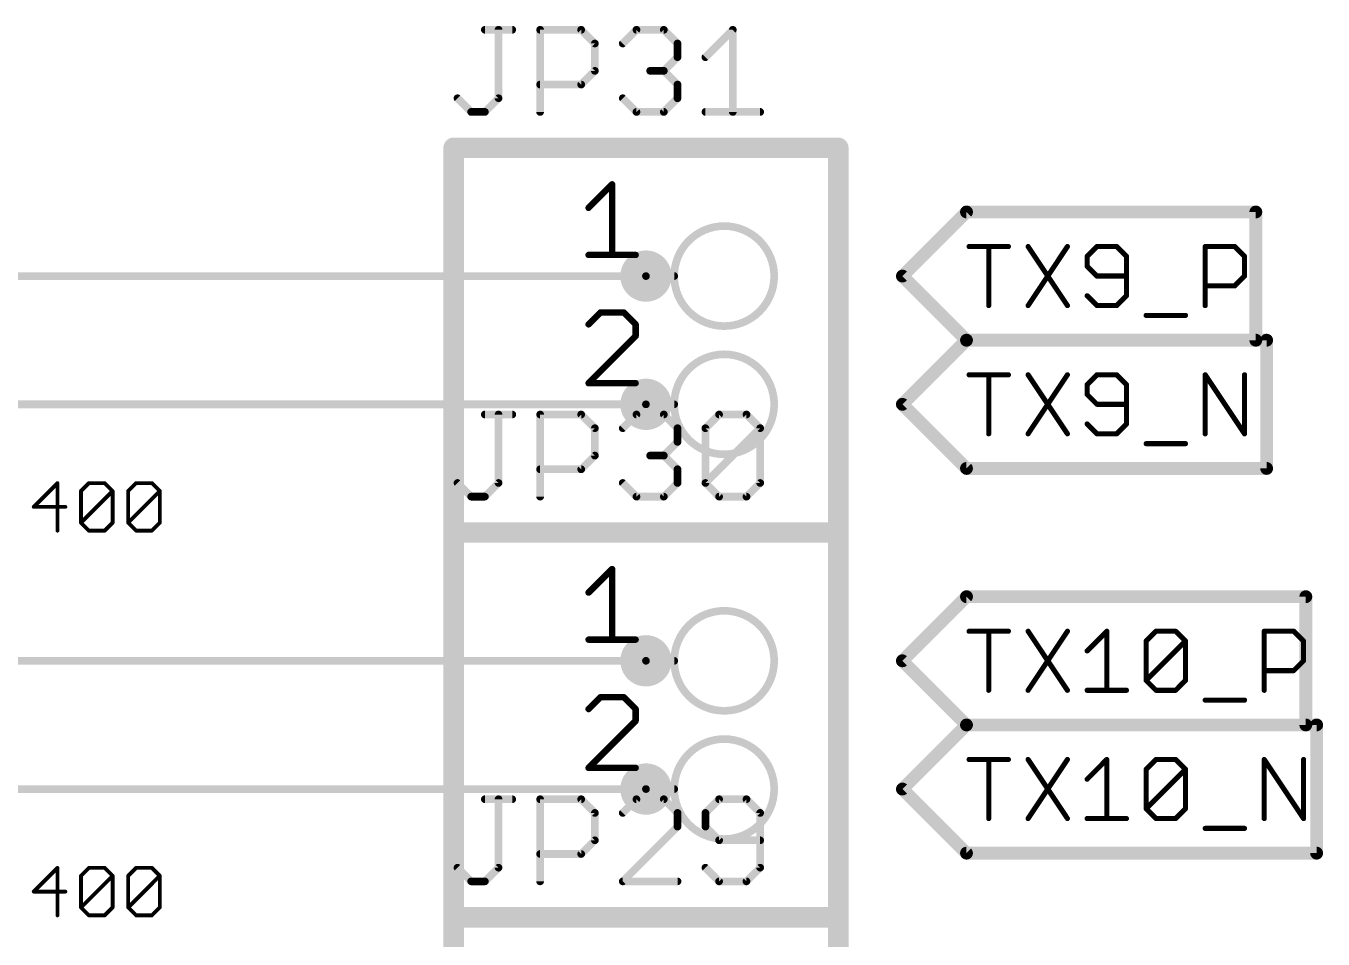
# Model space of a CAD drawing. Extents: x -72 to 265, y -97 to 216.
# Drawn here: x 23.28 to 48.97, y -15.67 to 2.41 of the extents above; entities that cross this region are included whole.
import ezdxf

# ---------------------------------------------------------------- set-up
doc = ezdxf.new("R2010")
doc.units = 0
for name, color, linetype in [('91', 94, 'CONTINUOUS'), ('94', 14, 'CONTINUOUS'), ('95', 251, 'CONTINUOUS'), ('96', 251, 'CONTINUOUS')]:
    doc.layers.add(name, color=color, linetype=linetype)

msp = doc.modelspace()

# ---------------------------------------------------------------- linework, layer by layer
at = {"layer": '91'}
for points, const_width in [([(35.56, -2.794, 1), (35.56, -2.286, 1), (35.56, -2.794)], 0.508), ([(35.56, -2.5781, 1), (35.56, -2.5019)], 0.0762), ([(35.56, -5.334, 1), (35.56, -4.826, 1), (35.56, -5.334)], 0.508), ([(35.56, -5.1181, 1), (35.56, -5.0419)], 0.0762), ([(35.56, -10.414, 1), (35.56, -9.906, 1), (35.56, -10.414)], 0.508), ([(35.56, -10.1981, 1), (35.56, -10.1219)], 0.0762), ([(35.56, -12.954, 1), (35.56, -12.446, 1), (35.56, -12.954)], 0.508), ([(35.56, -12.7381, 1), (35.56, -12.6619)], 0.0762)]:
    msp.add_lwpolyline(points, format="xyb", dxfattribs=dict(at, const_width=const_width))
at = {"layer": '91', "const_width": 0.1524}
for points in [[(35.56, -2.54), (22.86, -2.54)], [(35.56, -5.08), (22.86, -5.08)], [(35.56, -10.16), (22.86, -10.16)], [(35.56, -12.7), (22.86, -12.7)]]:
    msp.add_lwpolyline(points, dxfattribs=at)
at = {"layer": '94'}
for points, const_width in [([(39.37, 0), (31.75, 0)], 0.4064), ([(31.75, 0), (31.75, -7.62)], 0.4064), ([(39.37, -7.62), (39.37, 0)], 0.4064), ([(35.56, -2.54), (36.1188, -2.54)], 0.1524), ([(35.56, -5.08), (36.1188, -5.08)], 0.1524), ([(39.37, -7.62), (31.75, -7.62)], 0.4064), ([(31.75, -7.62), (31.75, -15.24)], 0.4064), ([(31.75, -7.62), (39.37, -7.62)], 0.4064), ([(39.37, -15.24), (39.37, -7.62)], 0.4064), ([(35.56, -10.16), (36.1188, -10.16)], 0.1524), ([(35.56, -12.7), (36.1188, -12.7)], 0.1524), ([(39.37, -15.24), (31.75, -15.24)], 0.4064), ([(31.75, -15.24), (31.75, -22.86)], 0.4064), ([(31.75, -15.24), (39.37, -15.24)], 0.4064), ([(39.37, -22.86), (39.37, -15.24)], 0.4064)]:
    msp.add_lwpolyline(points, dxfattribs=dict(at, const_width=const_width))
for points, const_width in [([(31.75, 0.1016, 1), (31.75, -0.1016)], 0.2032), ([(31.8516, 0, 1), (31.6484, 0)], 0.2032), ([(39.4716, 0, 1), (39.2684, 0)], 0.2032), ([(39.37, -0.1016, 1), (39.37, 0.1016)], 0.2032), ([(37.1094, -3.5306, 1), (37.1094, -1.5494, 1), (37.1094, -3.5306)], 0.1524), ([(35.56, -2.5019, 1), (35.56, -2.5781)], 0.0762), ([(36.1188, -2.5781, 1), (36.1188, -2.5019)], 0.0762), ([(37.1094, -6.0706, 1), (37.1094, -4.0894, 1), (37.1094, -6.0706)], 0.1524), ([(35.56, -5.0419, 1), (35.56, -5.1181)], 0.0762), ([(36.1188, -5.1181, 1), (36.1188, -5.0419)], 0.0762), ([(31.75, -7.5184, 1), (31.75, -7.7216)], 0.2032), ([(31.8516, -7.62, 1), (31.6484, -7.62)], 0.2032), ([(31.75, -7.5184, 1), (31.75, -7.7216)], 0.2032), ([(39.4716, -7.62, 1), (39.2684, -7.62)], 0.2032), ([(39.37, -7.7216, 1), (39.37, -7.5184)], 0.2032), ([(39.37, -7.7216, 1), (39.37, -7.5184)], 0.2032), ([(31.6484, -7.62, 1), (31.8516, -7.62)], 0.2032), ([(39.2684, -7.62, 1), (39.4716, -7.62)], 0.2032), ([(37.1094, -11.1506, 1), (37.1094, -9.1694, 1), (37.1094, -11.1506)], 0.1524), ([(35.56, -10.1219, 1), (35.56, -10.1981)], 0.0762), ([(36.1188, -10.1981, 1), (36.1188, -10.1219)], 0.0762), ([(37.1094, -13.6906, 1), (37.1094, -11.7094, 1), (37.1094, -13.6906)], 0.1524), ([(35.56, -12.6619, 1), (35.56, -12.7381)], 0.0762), ([(36.1188, -12.7381, 1), (36.1188, -12.6619)], 0.0762), ([(31.75, -15.1384, 1), (31.75, -15.3416)], 0.2032), ([(31.8516, -15.24, 1), (31.6484, -15.24)], 0.2032), ([(31.75, -15.1384, 1), (31.75, -15.3416)], 0.2032), ([(31.6484, -15.24, 1), (31.8516, -15.24)], 0.2032), ([(39.4716, -15.24, 1), (39.2684, -15.24)], 0.2032), ([(39.2684, -15.24, 1), (39.4716, -15.24)], 0.2032), ([(39.37, -15.3416, 1), (39.37, -15.1384)], 0.2032), ([(39.37, -15.3416, 1), (39.37, -15.1384)], 0.2032)]:
    msp.add_lwpolyline(points, format="xyb", dxfattribs=dict(at, const_width=const_width))
at = {"layer": '95'}
for points, const_width in [([(32.3685, 2.3382), (32.9109, 2.3382)], 0.1524), ([(32.6397, 0.9824), (32.6397, 2.3382)], 0.1524), ([(33.4634, 0.7112), (33.4634, 2.3382)], 0.1524), ([(33.4634, 2.3382), (34.2769, 2.3382)], 0.1524), ([(34.2769, 2.3382), (34.548, 2.067)], 0.1524), ([(35.1005, 2.067), (35.3717, 2.3382)], 0.1524), ([(35.3717, 2.3382), (35.914, 2.3382)], 0.1524), ([(35.914, 2.3382), (36.1852, 2.067)], 0.1524), ([(36.7377, 1.7959), (37.28, 2.3382)], 0.1524), ([(37.28, 2.3382), (37.28, 0.7112)], 0.1524), ([(34.548, 2.067), (34.548, 1.5247)], 0.1524), ([(36.1852, 2.067), (36.1852, 1.7959)], 0.1524), ([(36.1852, 1.7959), (35.914, 1.5247)], 0.1524), ([(34.548, 1.5247), (34.2769, 1.2535)], 0.1524), ([(35.914, 1.5247), (35.6428, 1.5247)], 0.1524), ([(35.914, 1.5247), (36.1852, 1.2535)], 0.1524), ([(34.2769, 1.2535), (33.4634, 1.2535)], 0.1524), ([(36.1852, 1.2535), (36.1852, 0.9824)], 0.1524), ([(31.8262, 0.9824), (32.0974, 0.7112)], 0.1524), ([(32.3685, 0.7112), (32.6397, 0.9824)], 0.1524), ([(35.3717, 0.7112), (35.1005, 0.9824)], 0.1524), ([(36.1852, 0.9824), (35.914, 0.7112)], 0.1524), ([(32.0974, 0.7112), (32.3685, 0.7112)], 0.1524), ([(35.914, 0.7112), (35.3717, 0.7112)], 0.1524), ([(36.7377, 0.7112), (37.8223, 0.7112)], 0.1524), ([(34.4234, -1.1888), (34.8895, -0.7227)], 0.127), ([(34.8895, -0.7227), (34.8895, -2.1209)], 0.127), ([(40.64, -2.54), (41.91, -1.27)], 0.254), ([(41.91, -1.27), (47.6417, -1.27)], 0.254), ([(47.6417, -1.27), (47.6417, -3.81)], 0.254), ([(41.9608, -1.9548), (42.7404, -1.9548)], 0.1016), ([(42.3506, -3.1242), (42.3506, -1.9548)], 0.1016), ([(43.1302, -1.9548), (43.9098, -3.1242)], 0.1016), ([(43.9098, -1.9548), (43.1302, -3.1242)], 0.1016), ([(44.4945, -1.9548), (44.2996, -2.1497)], 0.1016), ([(44.8843, -1.9548), (44.4945, -1.9548)], 0.1016), ([(45.0792, -2.1497), (44.8843, -1.9548)], 0.1016), ([(46.6384, -3.1242), (46.6384, -1.9548)], 0.1016), ([(46.6384, -1.9548), (47.2231, -1.9548)], 0.1016), ([(47.2231, -1.9548), (47.418, -2.1497)], 0.1016), ([(34.4234, -2.1209), (35.3556, -2.1209)], 0.127), ([(44.2996, -2.1497), (44.2996, -2.3446)], 0.1016), ([(44.2996, -2.3446), (44.4945, -2.5395)], 0.1016), ([(45.0792, -2.9293), (45.0792, -2.1497)], 0.1016), ([(47.418, -2.1497), (47.418, -2.5395)], 0.1016), ([(40.64, -2.54), (41.91, -3.81)], 0.254), ([(44.4945, -2.5395), (45.0792, -2.5395)], 0.1016), ([(47.418, -2.5395), (47.2231, -2.7344)], 0.1016), ([(47.2231, -2.7344), (46.6384, -2.7344)], 0.1016), ([(44.2996, -2.9293), (44.4945, -3.1242)], 0.1016), ([(44.4945, -3.1242), (44.8843, -3.1242)], 0.1016), ([(44.8843, -3.1242), (45.0792, -2.9293)], 0.1016), ([(34.6565, -3.2627), (34.4234, -3.4957)], 0.127), ([(35.1225, -3.2627), (34.6565, -3.2627)], 0.127), ([(35.3556, -3.4957), (35.1225, -3.2627)], 0.127), ([(45.469, -3.3191), (46.2486, -3.3191)], 0.1016), ([(35.3556, -3.7288), (35.3556, -3.4957)], 0.127), ([(34.4234, -4.6609), (35.3556, -3.7288)], 0.127), ([(40.64, -5.08), (41.91, -3.81)], 0.254), ([(41.91, -3.81), (47.8559, -3.81)], 0.254), ([(41.91, -3.81), (47.6417, -3.81)], 0.254), ([(47.8559, -3.81), (47.8559, -6.35)], 0.254), ([(35.3556, -4.6609), (34.4234, -4.6609)], 0.127), ([(41.9608, -4.4948), (42.7404, -4.4948)], 0.1016), ([(42.3506, -5.6642), (42.3506, -4.4948)], 0.1016), ([(43.1302, -4.4948), (43.9098, -5.6642)], 0.1016), ([(43.9098, -4.4948), (43.1302, -5.6642)], 0.1016), ([(44.4945, -4.4948), (44.2996, -4.6897)], 0.1016), ([(44.8843, -4.4948), (44.4945, -4.4948)], 0.1016), ([(45.0792, -4.6897), (44.8843, -4.4948)], 0.1016), ([(46.6384, -5.6642), (46.6384, -4.4948)], 0.1016), ([(46.6384, -4.4948), (47.418, -5.6642)], 0.1016), ([(47.418, -5.6642), (47.418, -4.4948)], 0.1016), ([(44.2996, -4.6897), (44.2996, -4.8846)], 0.1016), ([(44.2996, -4.8846), (44.4945, -5.0795)], 0.1016), ([(45.0792, -5.4693), (45.0792, -4.6897)], 0.1016), ([(40.64, -5.08), (41.91, -6.35)], 0.254), ([(44.4945, -5.0795), (45.0792, -5.0795)], 0.1016), ([(32.3685, -5.2818), (32.9109, -5.2818)], 0.1524), ([(32.6397, -6.6376), (32.6397, -5.2818)], 0.1524), ([(33.4634, -6.9088), (33.4634, -5.2818)], 0.1524), ([(33.4634, -5.2818), (34.2769, -5.2818)], 0.1524), ([(34.2769, -5.2818), (34.548, -5.553)], 0.1524), ([(35.1005, -5.553), (35.3717, -5.2818)], 0.1524), ([(35.3717, -5.2818), (35.914, -5.2818)], 0.1524), ([(35.914, -5.2818), (36.1852, -5.553)], 0.1524), ([(36.7377, -5.553), (37.0088, -5.2818)], 0.1524), ([(37.0088, -5.2818), (37.5512, -5.2818)], 0.1524), ([(37.5512, -5.2818), (37.8223, -5.553)], 0.1524), ([(34.548, -5.553), (34.548, -6.0953)], 0.1524), ([(36.1852, -5.553), (36.1852, -5.8241)], 0.1524), ([(36.7377, -6.6376), (36.7377, -5.553)], 0.1524), ([(36.7377, -6.6376), (37.8223, -5.553)], 0.1524), ([(37.8223, -5.553), (37.8223, -6.6376)], 0.1524), ([(44.2996, -5.4693), (44.4945, -5.6642)], 0.1016), ([(44.4945, -5.6642), (44.8843, -5.6642)], 0.1016), ([(44.8843, -5.6642), (45.0792, -5.4693)], 0.1016), ([(36.1852, -5.8241), (35.914, -6.0953)], 0.1524), ([(45.469, -5.8591), (46.2486, -5.8591)], 0.1016), ([(34.548, -6.0953), (34.2769, -6.3665)], 0.1524), ([(35.914, -6.0953), (35.6428, -6.0953)], 0.1524), ([(35.914, -6.0953), (36.1852, -6.3665)], 0.1524), ([(34.2769, -6.3665), (33.4634, -6.3665)], 0.1524), ([(36.1852, -6.3665), (36.1852, -6.6376)], 0.1524), ([(41.91, -6.35), (47.8559, -6.35)], 0.254), ([(31.8262, -6.6376), (32.0974, -6.9088)], 0.1524), ([(32.3685, -6.9088), (32.6397, -6.6376)], 0.1524), ([(35.3717, -6.9088), (35.1005, -6.6376)], 0.1524), ([(36.1852, -6.6376), (35.914, -6.9088)], 0.1524), ([(37.0088, -6.9088), (36.7377, -6.6376)], 0.1524), ([(37.8223, -6.6376), (37.5512, -6.9088)], 0.1524), ([(32.0974, -6.9088), (32.3685, -6.9088)], 0.1524), ([(35.914, -6.9088), (35.3717, -6.9088)], 0.1524), ([(37.5512, -6.9088), (37.0088, -6.9088)], 0.1524), ([(34.4234, -8.8088), (34.8895, -8.3427)], 0.127), ([(34.8895, -8.3427), (34.8895, -9.7409)], 0.127), ([(40.64, -10.16), (41.91, -8.89)], 0.254), ([(41.91, -8.89), (48.6324, -8.89)], 0.254), ([(48.6324, -8.89), (48.6324, -11.43)], 0.254), ([(34.4234, -9.7409), (35.3556, -9.7409)], 0.127), ([(41.9608, -9.5748), (42.7404, -9.5748)], 0.1016), ([(42.3506, -10.7442), (42.3506, -9.5748)], 0.1016), ([(43.1302, -9.5748), (43.9098, -10.7442)], 0.1016), ([(43.9098, -9.5748), (43.1302, -10.7442)], 0.1016), ([(44.2996, -9.9646), (44.6894, -9.5748)], 0.1016), ([(44.6894, -9.5748), (44.6894, -10.7442)], 0.1016), ([(45.469, -9.7697), (45.6639, -9.5748)], 0.1016), ([(45.469, -10.5493), (45.469, -9.7697)], 0.1016), ([(45.469, -10.5493), (46.2486, -9.7697)], 0.1016), ([(45.6639, -9.5748), (46.0537, -9.5748)], 0.1016), ([(46.0537, -9.5748), (46.2486, -9.7697)], 0.1016), ([(46.2486, -9.7697), (46.2486, -10.5493)], 0.1016), ([(47.8078, -10.7442), (47.8078, -9.5748)], 0.1016), ([(47.8078, -9.5748), (48.3925, -9.5748)], 0.1016), ([(48.3925, -9.5748), (48.5874, -9.7697)], 0.1016), ([(48.5874, -9.7697), (48.5874, -10.1595)], 0.1016), ([(40.64, -10.16), (41.91, -11.43)], 0.254), ([(48.5874, -10.1595), (48.3925, -10.3544)], 0.1016), ([(45.6639, -10.7442), (45.469, -10.5493)], 0.1016), ([(46.2486, -10.5493), (46.0537, -10.7442)], 0.1016), ([(48.3925, -10.3544), (47.8078, -10.3544)], 0.1016), ([(44.2996, -10.7442), (45.0792, -10.7442)], 0.1016), ([(46.0537, -10.7442), (45.6639, -10.7442)], 0.1016), ([(34.6565, -10.8827), (34.4234, -11.1157)], 0.127), ([(35.1225, -10.8827), (34.6565, -10.8827)], 0.127), ([(35.3556, -11.1157), (35.1225, -10.8827)], 0.127), ([(46.6384, -10.9391), (47.418, -10.9391)], 0.1016), ([(34.4234, -12.2809), (35.3556, -11.3488)], 0.127), ([(35.3556, -11.3488), (35.3556, -11.1157)], 0.127), ([(40.64, -12.7), (41.91, -11.43)], 0.254), ([(41.91, -11.43), (48.8467, -11.43)], 0.254), ([(41.91, -11.43), (48.6324, -11.43)], 0.254), ([(48.8467, -11.43), (48.8467, -13.97)], 0.254), ([(41.9608, -12.1148), (42.7404, -12.1148)], 0.1016), ([(42.3506, -13.2842), (42.3506, -12.1148)], 0.1016), ([(43.1302, -12.1148), (43.9098, -13.2842)], 0.1016), ([(43.9098, -12.1148), (43.1302, -13.2842)], 0.1016), ([(44.2996, -12.5046), (44.6894, -12.1148)], 0.1016), ([(44.6894, -12.1148), (44.6894, -13.2842)], 0.1016), ([(45.469, -12.3097), (45.6639, -12.1148)], 0.1016), ([(45.6639, -12.1148), (46.0537, -12.1148)], 0.1016), ([(46.0537, -12.1148), (46.2486, -12.3097)], 0.1016), ([(47.8078, -13.2842), (47.8078, -12.1148)], 0.1016), ([(47.8078, -12.1148), (48.5874, -13.2842)], 0.1016), ([(48.5874, -13.2842), (48.5874, -12.1148)], 0.1016), ([(35.3556, -12.2809), (34.4234, -12.2809)], 0.127), ([(45.469, -13.0893), (45.469, -12.3097)], 0.1016), ([(45.469, -13.0893), (46.2486, -12.3097)], 0.1016), ([(46.2486, -12.3097), (46.2486, -13.0893)], 0.1016), ([(40.64, -12.7), (41.91, -13.97)], 0.254), ([(32.3685, -12.9018), (32.9109, -12.9018)], 0.1524), ([(32.6397, -14.2576), (32.6397, -12.9018)], 0.1524), ([(33.4634, -14.5288), (33.4634, -12.9018)], 0.1524), ([(33.4634, -12.9018), (34.2769, -12.9018)], 0.1524), ([(34.2769, -12.9018), (34.548, -13.173)], 0.1524), ([(35.3717, -12.9018), (35.1005, -13.173)], 0.1524), ([(35.914, -12.9018), (35.3717, -12.9018)], 0.1524), ([(36.1852, -13.173), (35.914, -12.9018)], 0.1524), ([(37.0088, -12.9018), (36.7377, -13.173)], 0.1524), ([(37.5512, -12.9018), (37.0088, -12.9018)], 0.1524), ([(37.8223, -13.173), (37.5512, -12.9018)], 0.1524), ([(34.548, -13.173), (34.548, -13.7153)], 0.1524), ([(36.1852, -13.4441), (36.1852, -13.173)], 0.1524), ([(36.7377, -13.173), (36.7377, -13.4441)], 0.1524), ([(37.8223, -14.2576), (37.8223, -13.173)], 0.1524), ([(45.6639, -13.2842), (45.469, -13.0893)], 0.1016), ([(46.2486, -13.0893), (46.0537, -13.2842)], 0.1016), ([(44.2996, -13.2842), (45.0792, -13.2842)], 0.1016), ([(46.0537, -13.2842), (45.6639, -13.2842)], 0.1016), ([(35.1005, -14.5288), (36.1852, -13.4441)], 0.1524), ([(36.7377, -13.4441), (37.0088, -13.7153)], 0.1524), ([(46.6384, -13.4791), (47.418, -13.4791)], 0.1016), ([(34.548, -13.7153), (34.2769, -13.9865)], 0.1524), ([(37.0088, -13.7153), (37.8223, -13.7153)], 0.1524), ([(41.91, -13.97), (48.8467, -13.97)], 0.254), ([(34.2769, -13.9865), (33.4634, -13.9865)], 0.1524), ([(31.8262, -14.2576), (32.0974, -14.5288)], 0.1524), ([(32.3685, -14.5288), (32.6397, -14.2576)], 0.1524), ([(36.7377, -14.2576), (37.0088, -14.5288)], 0.1524), ([(37.5512, -14.5288), (37.8223, -14.2576)], 0.1524), ([(32.0974, -14.5288), (32.3685, -14.5288)], 0.1524), ([(36.1852, -14.5288), (35.1005, -14.5288)], 0.1524), ([(37.0088, -14.5288), (37.5512, -14.5288)], 0.1524)]:
    msp.add_lwpolyline(points, dxfattribs=dict(at, const_width=const_width))
for points, const_width in [([(32.3685, 2.3763, 1), (32.3685, 2.3001)], 0.0762), ([(32.6778, 2.3382, 1), (32.6016, 2.3382)], 0.0762), ([(32.9109, 2.3001, 1), (32.9109, 2.3763)], 0.0762), ([(33.5015, 2.3382, 1), (33.4253, 2.3382)], 0.0762), ([(33.4634, 2.3763, 1), (33.4634, 2.3001)], 0.0762), ([(34.3038, 2.3651, 1), (34.2499, 2.3112)], 0.0762), ([(34.2769, 2.3001, 1), (34.2769, 2.3763)], 0.0762), ([(35.3717, 2.3763, 1), (35.3717, 2.3001)], 0.0762), ([(35.3986, 2.3112, 1), (35.3447, 2.3651)], 0.0762), ([(35.9409, 2.3651, 1), (35.8871, 2.3112)], 0.0762), ([(35.914, 2.3001, 1), (35.914, 2.3763)], 0.0762), ([(37.3181, 2.3382, 1), (37.2419, 2.3382)], 0.0762), ([(37.3069, 2.3112, 1), (37.2531, 2.3651)], 0.0762), ([(34.5861, 2.067, 1), (34.5099, 2.067)], 0.0762), ([(34.5211, 2.0401, 1), (34.575, 2.094)], 0.0762), ([(35.0736, 2.094, 1), (35.1275, 2.0401)], 0.0762), ([(36.2233, 2.067, 1), (36.1471, 2.067)], 0.0762), ([(36.1582, 2.0401, 1), (36.2121, 2.094)], 0.0762), ([(36.1471, 1.7959, 1), (36.2233, 1.7959)], 0.0762), ([(36.2121, 1.7689, 1), (36.1582, 1.8228)], 0.0762), ([(36.7107, 1.8228, 1), (36.7646, 1.7689)], 0.0762), ([(34.5099, 1.5247, 1), (34.5861, 1.5247)], 0.0762), ([(34.575, 1.4978, 1), (34.5211, 1.5516)], 0.0762), ([(35.6428, 1.5628, 1), (35.6428, 1.4866)], 0.0762), ([(35.9409, 1.5516, 1), (35.8871, 1.4978)], 0.0762), ([(35.8871, 1.5516, 1), (35.9409, 1.4978)], 0.0762), ([(35.914, 1.4866, 1), (35.914, 1.5628)], 0.0762), ([(33.4634, 1.2916, 1), (33.4634, 1.2154)], 0.0762), ([(34.2499, 1.2805, 1), (34.3038, 1.2266)], 0.0762), ([(34.2769, 1.2154, 1), (34.2769, 1.2916)], 0.0762), ([(36.2233, 1.2535, 1), (36.1471, 1.2535)], 0.0762), ([(36.1582, 1.2266, 1), (36.2121, 1.2805)], 0.0762), ([(31.8531, 1.0093, 1), (31.7993, 0.9554)], 0.0762), ([(32.6666, 0.9554, 1), (32.6128, 1.0093)], 0.0762), ([(35.1275, 1.0093, 1), (35.0736, 0.9554)], 0.0762), ([(36.2121, 0.9554, 1), (36.1582, 1.0093)], 0.0762), ([(32.0974, 0.7493, 1), (32.0974, 0.6731)], 0.0762), ([(32.0704, 0.6843, 1), (32.1243, 0.7381)], 0.0762), ([(32.3416, 0.7381, 1), (32.3955, 0.6843)], 0.0762), ([(32.3685, 0.6731, 1), (32.3685, 0.7493)], 0.0762), ([(32.6016, 0.9824, 1), (32.6778, 0.9824)], 0.0762), ([(35.3717, 0.7493, 1), (35.3717, 0.6731)], 0.0762), ([(35.3447, 0.6843, 1), (35.3986, 0.7381)], 0.0762), ([(35.8871, 0.7381, 1), (35.9409, 0.6843)], 0.0762), ([(35.914, 0.6731, 1), (35.914, 0.7493)], 0.0762), ([(36.1471, 0.9824, 1), (36.2233, 0.9824)], 0.0762), ([(36.7377, 0.7493, 1), (36.7377, 0.6731)], 0.0762), ([(37.8223, 0.6731, 1), (37.8223, 0.7493)], 0.0762), ([(33.4253, 0.7112, 1), (33.5015, 0.7112)], 0.0762), ([(37.2419, 0.7112, 1), (37.3181, 0.7112)], 0.0762), ([(34.9212, -0.7227, 1), (34.8577, -0.7227)], 0.0635), ([(34.9119, -0.7452, 1), (34.867, -0.7003)], 0.0635), ([(34.401, -1.1663, 1), (34.4459, -1.2112)], 0.0635), ([(41.91, -1.2065, 1), (41.91, -1.3335)], 0.127), ([(41.9549, -1.3149, 1), (41.8651, -1.2251)], 0.127), ([(47.7052, -1.27, 1), (47.5782, -1.27)], 0.127), ([(47.6417, -1.3335, 1), (47.6417, -1.2065)], 0.127), ([(41.9608, -1.9294, 1), (41.9608, -1.9802)], 0.0508), ([(42.376, -1.9548, 1), (42.3252, -1.9548)], 0.0508), ([(42.7404, -1.9802, 1), (42.7404, -1.9294)], 0.0508), ([(43.1513, -1.9407, 1), (43.1091, -1.9689)], 0.0508), ([(43.9309, -1.9689, 1), (43.8887, -1.9407)], 0.0508), ([(44.4945, -1.9294, 1), (44.4945, -1.9802)], 0.0508), ([(44.5125, -1.9728, 1), (44.4765, -1.9368)], 0.0508), ([(44.9023, -1.9368, 1), (44.8663, -1.9728)], 0.0508), ([(44.8843, -1.9802, 1), (44.8843, -1.9294)], 0.0508), ([(46.6638, -1.9548, 1), (46.613, -1.9548)], 0.0508), ([(46.6384, -1.9294, 1), (46.6384, -1.9802)], 0.0508), ([(47.241, -1.9368, 1), (47.2051, -1.9728)], 0.0508), ([(47.2231, -1.9802, 1), (47.2231, -1.9294)], 0.0508), ([(34.4234, -2.0892, 1), (34.4234, -2.1527)], 0.0635), ([(34.8577, -2.1209, 1), (34.9212, -2.1209)], 0.0635), ([(35.3556, -2.1527, 1), (35.3556, -2.0892)], 0.0635), ([(44.2816, -2.1317, 1), (44.3176, -2.1677)], 0.0508), ([(44.3176, -2.3266, 1), (44.2816, -2.3626)], 0.0508), ([(44.325, -2.1497, 1), (44.2742, -2.1497)], 0.0508), ([(45.1046, -2.1497, 1), (45.0538, -2.1497)], 0.0508), ([(45.0612, -2.1677, 1), (45.0972, -2.1317)], 0.0508), ([(47.4434, -2.1497, 1), (47.3926, -2.1497)], 0.0508), ([(47.4, -2.1677, 1), (47.4359, -2.1317)], 0.0508), ([(40.6849, -2.4951, 1), (40.5951, -2.5849)], 0.127), ([(40.5951, -2.4951, 1), (40.6849, -2.5849)], 0.127), ([(44.2742, -2.3446, 1), (44.325, -2.3446)], 0.0508), ([(44.4945, -2.5141, 1), (44.4945, -2.5649)], 0.0508), ([(44.4765, -2.5575, 1), (44.5125, -2.5215)], 0.0508), ([(45.0792, -2.5649, 1), (45.0792, -2.5141)], 0.0508), ([(47.3926, -2.5395, 1), (47.4434, -2.5395)], 0.0508), ([(47.4359, -2.5575, 1), (47.4, -2.5215)], 0.0508), ([(46.6384, -2.709, 1), (46.6384, -2.7598)], 0.0508), ([(47.2051, -2.7164, 1), (47.241, -2.7524)], 0.0508), ([(47.2231, -2.7598, 1), (47.2231, -2.709)], 0.0508), ([(44.3176, -2.9113, 1), (44.2816, -2.9473)], 0.0508), ([(44.4945, -3.0988, 1), (44.4945, -3.1496)], 0.0508), ([(44.4765, -3.1422, 1), (44.5125, -3.1062)], 0.0508), ([(44.8663, -3.1062, 1), (44.9023, -3.1422)], 0.0508), ([(44.8843, -3.1496, 1), (44.8843, -3.0988)], 0.0508), ([(45.0538, -2.9293, 1), (45.1046, -2.9293)], 0.0508), ([(45.0972, -2.9473, 1), (45.0612, -2.9113)], 0.0508), ([(34.6565, -3.231, 1), (34.6565, -3.2945)], 0.0635), ([(34.6789, -3.2852, 1), (34.634, -3.2403)], 0.0635), ([(35.145, -3.2403, 1), (35.1001, -3.2852)], 0.0635), ([(35.1225, -3.2945, 1), (35.1225, -3.231)], 0.0635), ([(42.3252, -3.1242, 1), (42.376, -3.1242)], 0.0508), ([(43.1091, -3.1101, 1), (43.1513, -3.1383)], 0.0508), ([(43.8887, -3.1383, 1), (43.9309, -3.1101)], 0.0508), ([(45.469, -3.2937, 1), (45.469, -3.3445)], 0.0508), ([(46.2486, -3.3445, 1), (46.2486, -3.2937)], 0.0508), ([(46.613, -3.1242, 1), (46.6638, -3.1242)], 0.0508), ([(34.401, -3.4733, 1), (34.4459, -3.5182)], 0.0635), ([(35.3873, -3.4957, 1), (35.3238, -3.4957)], 0.0635), ([(35.3331, -3.5182, 1), (35.378, -3.4733)], 0.0635), ([(35.3238, -3.7288, 1), (35.3873, -3.7288)], 0.0635), ([(35.378, -3.7512, 1), (35.3331, -3.7063)], 0.0635), ([(41.91, -3.7465, 1), (41.91, -3.8735)], 0.127), ([(41.91, -3.7465, 1), (41.91, -3.8735)], 0.127), ([(41.9549, -3.8549, 1), (41.8651, -3.7651)], 0.127), ([(41.8651, -3.8549, 1), (41.9549, -3.7651)], 0.127), ([(47.5782, -3.81, 1), (47.7052, -3.81)], 0.127), ([(47.6417, -3.8735, 1), (47.6417, -3.7465)], 0.127), ([(47.9194, -3.81, 1), (47.7924, -3.81)], 0.127), ([(47.8559, -3.8735, 1), (47.8559, -3.7465)], 0.127), ([(34.4234, -4.6292, 1), (34.4234, -4.6926)], 0.0635), ([(34.401, -4.6384, 1), (34.4459, -4.6834)], 0.0635), ([(35.3556, -4.6926, 1), (35.3556, -4.6292)], 0.0635), ([(41.9608, -4.4694, 1), (41.9608, -4.5202)], 0.0508), ([(42.376, -4.4948, 1), (42.3252, -4.4948)], 0.0508), ([(42.7404, -4.5202, 1), (42.7404, -4.4694)], 0.0508), ([(43.1513, -4.4807, 1), (43.1091, -4.5089)], 0.0508), ([(43.9309, -4.5089, 1), (43.8887, -4.4807)], 0.0508), ([(44.4945, -4.4694, 1), (44.4945, -4.5202)], 0.0508), ([(44.5125, -4.5128, 1), (44.4765, -4.4768)], 0.0508), ([(44.9023, -4.4768, 1), (44.8663, -4.5128)], 0.0508), ([(44.8843, -4.5202, 1), (44.8843, -4.4694)], 0.0508), ([(46.6638, -4.4948, 1), (46.613, -4.4948)], 0.0508), ([(46.6595, -4.4807, 1), (46.6173, -4.5089)], 0.0508), ([(47.4434, -4.4948, 1), (47.3926, -4.4948)], 0.0508), ([(44.2816, -4.6717, 1), (44.3176, -4.7077)], 0.0508), ([(44.3176, -4.8666, 1), (44.2816, -4.9026)], 0.0508), ([(44.325, -4.6897, 1), (44.2742, -4.6897)], 0.0508), ([(44.2742, -4.8846, 1), (44.325, -4.8846)], 0.0508), ([(45.1046, -4.6897, 1), (45.0538, -4.6897)], 0.0508), ([(45.0612, -4.7077, 1), (45.0972, -4.6717)], 0.0508), ([(40.6849, -5.0351, 1), (40.5951, -5.1249)], 0.127), ([(40.5951, -5.0351, 1), (40.6849, -5.1249)], 0.127), ([(44.4945, -5.0541, 1), (44.4945, -5.1049)], 0.0508), ([(44.4765, -5.0975, 1), (44.5125, -5.0615)], 0.0508), ([(45.0792, -5.1049, 1), (45.0792, -5.0541)], 0.0508), ([(32.3685, -5.2437, 1), (32.3685, -5.3199)], 0.0762), ([(32.6778, -5.2818, 1), (32.6016, -5.2818)], 0.0762), ([(32.9109, -5.3199, 1), (32.9109, -5.2437)], 0.0762), ([(33.5015, -5.2818, 1), (33.4253, -5.2818)], 0.0762), ([(33.4634, -5.2437, 1), (33.4634, -5.3199)], 0.0762), ([(34.3038, -5.2549, 1), (34.2499, -5.3088)], 0.0762), ([(34.2769, -5.3199, 1), (34.2769, -5.2437)], 0.0762), ([(35.3717, -5.2437, 1), (35.3717, -5.3199)], 0.0762), ([(35.3986, -5.3088, 1), (35.3447, -5.2549)], 0.0762), ([(35.9409, -5.2549, 1), (35.8871, -5.3088)], 0.0762), ([(35.914, -5.3199, 1), (35.914, -5.2437)], 0.0762), ([(37.0088, -5.2437, 1), (37.0088, -5.3199)], 0.0762), ([(37.0358, -5.3088, 1), (36.9819, -5.2549)], 0.0762), ([(37.5781, -5.2549, 1), (37.5242, -5.3088)], 0.0762), ([(37.5512, -5.3199, 1), (37.5512, -5.2437)], 0.0762), ([(34.5861, -5.553, 1), (34.5099, -5.553)], 0.0762), ([(34.5211, -5.5799, 1), (34.575, -5.526)], 0.0762), ([(35.0736, -5.526, 1), (35.1275, -5.5799)], 0.0762), ([(36.2233, -5.553, 1), (36.1471, -5.553)], 0.0762), ([(36.1582, -5.5799, 1), (36.2121, -5.526)], 0.0762), ([(36.7107, -5.526, 1), (36.7646, -5.5799)], 0.0762), ([(36.7758, -5.553, 1), (36.6996, -5.553)], 0.0762), ([(37.8604, -5.553, 1), (37.7842, -5.553)], 0.0762), ([(37.8493, -5.5799, 1), (37.7954, -5.526)], 0.0762), ([(37.7954, -5.5799, 1), (37.8493, -5.526)], 0.0762), ([(42.3252, -5.6642, 1), (42.376, -5.6642)], 0.0508), ([(43.1091, -5.6501, 1), (43.1513, -5.6783)], 0.0508), ([(43.8887, -5.6783, 1), (43.9309, -5.6501)], 0.0508), ([(44.3176, -5.4513, 1), (44.2816, -5.4873)], 0.0508), ([(44.4945, -5.6388, 1), (44.4945, -5.6896)], 0.0508), ([(44.4765, -5.6822, 1), (44.5125, -5.6462)], 0.0508), ([(44.8663, -5.6462, 1), (44.9023, -5.6822)], 0.0508), ([(44.8843, -5.6896, 1), (44.8843, -5.6388)], 0.0508), ([(45.0538, -5.4693, 1), (45.1046, -5.4693)], 0.0508), ([(45.0972, -5.4873, 1), (45.0612, -5.4513)], 0.0508), ([(46.613, -5.6642, 1), (46.6638, -5.6642)], 0.0508), ([(47.3926, -5.6642, 1), (47.4434, -5.6642)], 0.0508), ([(47.3969, -5.6783, 1), (47.4391, -5.6501)], 0.0508), ([(36.1471, -5.8241, 1), (36.2233, -5.8241)], 0.0762), ([(36.2121, -5.8511, 1), (36.1582, -5.7972)], 0.0762), ([(45.469, -5.8337, 1), (45.469, -5.8845)], 0.0508), ([(46.2486, -5.8845, 1), (46.2486, -5.8337)], 0.0508), ([(34.5099, -6.0953, 1), (34.5861, -6.0953)], 0.0762), ([(34.575, -6.1222, 1), (34.5211, -6.0684)], 0.0762), ([(35.6428, -6.0572, 1), (35.6428, -6.1334)], 0.0762), ([(35.9409, -6.0684, 1), (35.8871, -6.1222)], 0.0762), ([(35.8871, -6.0684, 1), (35.9409, -6.1222)], 0.0762), ([(35.914, -6.1334, 1), (35.914, -6.0572)], 0.0762), ([(33.4634, -6.3284, 1), (33.4634, -6.4046)], 0.0762), ([(34.2499, -6.3395, 1), (34.3038, -6.3934)], 0.0762), ([(34.2769, -6.4046, 1), (34.2769, -6.3284)], 0.0762), ([(36.2233, -6.3665, 1), (36.1471, -6.3665)], 0.0762), ([(36.1582, -6.3934, 1), (36.2121, -6.3395)], 0.0762), ([(41.91, -6.2865, 1), (41.91, -6.4135)], 0.127), ([(41.8651, -6.3949, 1), (41.9549, -6.3051)], 0.127), ([(47.7924, -6.35, 1), (47.9194, -6.35)], 0.127), ([(47.8559, -6.4135, 1), (47.8559, -6.2865)], 0.127), ([(31.8531, -6.6107, 1), (31.7993, -6.6646)], 0.0762), ([(32.6016, -6.6376, 1), (32.6778, -6.6376)], 0.0762), ([(32.6666, -6.6646, 1), (32.6128, -6.6107)], 0.0762), ([(35.1275, -6.6107, 1), (35.0736, -6.6646)], 0.0762), ([(36.1471, -6.6376, 1), (36.2233, -6.6376)], 0.0762), ([(36.2121, -6.6646, 1), (36.1582, -6.6107)], 0.0762), ([(36.7646, -6.6107, 1), (36.7107, -6.6646)], 0.0762), ([(36.7107, -6.6107, 1), (36.7646, -6.6646)], 0.0762), ([(36.6996, -6.6376, 1), (36.7758, -6.6376)], 0.0762), ([(37.7842, -6.6376, 1), (37.8604, -6.6376)], 0.0762), ([(37.8493, -6.6646, 1), (37.7954, -6.6107)], 0.0762), ([(32.0974, -6.8707, 1), (32.0974, -6.9469)], 0.0762), ([(32.0704, -6.9357, 1), (32.1243, -6.8819)], 0.0762), ([(32.3416, -6.8819, 1), (32.3955, -6.9357)], 0.0762), ([(32.3685, -6.9469, 1), (32.3685, -6.8707)], 0.0762), ([(33.4253, -6.9088, 1), (33.5015, -6.9088)], 0.0762), ([(35.3717, -6.8707, 1), (35.3717, -6.9469)], 0.0762), ([(35.3447, -6.9357, 1), (35.3986, -6.8819)], 0.0762), ([(35.8871, -6.8819, 1), (35.9409, -6.9357)], 0.0762), ([(35.914, -6.9469, 1), (35.914, -6.8707)], 0.0762), ([(37.0088, -6.8707, 1), (37.0088, -6.9469)], 0.0762), ([(36.9819, -6.9357, 1), (37.0358, -6.8819)], 0.0762), ([(37.5242, -6.8819, 1), (37.5781, -6.9357)], 0.0762), ([(37.5512, -6.9469, 1), (37.5512, -6.8707)], 0.0762), ([(34.9212, -8.3427, 1), (34.8577, -8.3427)], 0.0635), ([(34.9119, -8.3652, 1), (34.867, -8.3203)], 0.0635), ([(34.401, -8.7863, 1), (34.4459, -8.8312)], 0.0635), ([(41.91, -8.8265, 1), (41.91, -8.9535)], 0.127), ([(41.9549, -8.9349, 1), (41.8651, -8.8451)], 0.127), ([(48.6959, -8.89, 1), (48.5689, -8.89)], 0.127), ([(48.6324, -8.9535, 1), (48.6324, -8.8265)], 0.127), ([(34.4234, -9.7091, 1), (34.4234, -9.7727)], 0.0635), ([(34.8577, -9.7409, 1), (34.9212, -9.7409)], 0.0635), ([(35.3556, -9.7727, 1), (35.3556, -9.7091)], 0.0635), ([(41.9608, -9.5494, 1), (41.9608, -9.6002)], 0.0508), ([(42.376, -9.5748, 1), (42.3252, -9.5748)], 0.0508), ([(42.7404, -9.6002, 1), (42.7404, -9.5494)], 0.0508), ([(43.1513, -9.5607, 1), (43.1091, -9.5889)], 0.0508), ([(43.9309, -9.5889, 1), (43.8887, -9.5607)], 0.0508), ([(44.7148, -9.5748, 1), (44.664, -9.5748)], 0.0508), ([(44.7074, -9.5928, 1), (44.6714, -9.5568)], 0.0508), ([(45.451, -9.7517, 1), (45.487, -9.7877)], 0.0508), ([(45.4944, -9.7697, 1), (45.4436, -9.7697)], 0.0508), ([(45.6639, -9.5494, 1), (45.6639, -9.6002)], 0.0508), ([(45.6818, -9.5928, 1), (45.6459, -9.5568)], 0.0508), ([(46.0716, -9.5568, 1), (46.0357, -9.5928)], 0.0508), ([(46.0537, -9.6002, 1), (46.0537, -9.5494)], 0.0508), ([(46.274, -9.7697, 1), (46.2232, -9.7697)], 0.0508), ([(46.2665, -9.7877, 1), (46.2306, -9.7517)], 0.0508), ([(46.2306, -9.7877, 1), (46.2665, -9.7517)], 0.0508), ([(47.8332, -9.5748, 1), (47.7824, -9.5748)], 0.0508), ([(47.8078, -9.5494, 1), (47.8078, -9.6002)], 0.0508), ([(48.4104, -9.5568, 1), (48.3745, -9.5928)], 0.0508), ([(48.3925, -9.6002, 1), (48.3925, -9.5494)], 0.0508), ([(48.6128, -9.7697, 1), (48.562, -9.7697)], 0.0508), ([(48.5694, -9.7877, 1), (48.6053, -9.7517)], 0.0508), ([(44.2816, -9.9466, 1), (44.3176, -9.9826)], 0.0508), ([(40.6849, -10.1151, 1), (40.5951, -10.2049)], 0.127), ([(40.5951, -10.1151, 1), (40.6849, -10.2049)], 0.127), ([(48.562, -10.1595, 1), (48.6128, -10.1595)], 0.0508), ([(48.6053, -10.1775, 1), (48.5694, -10.1415)], 0.0508), ([(45.487, -10.5313, 1), (45.451, -10.5673)], 0.0508), ([(45.451, -10.5313, 1), (45.487, -10.5673)], 0.0508), ([(45.4436, -10.5493, 1), (45.4944, -10.5493)], 0.0508), ([(46.2232, -10.5493, 1), (46.274, -10.5493)], 0.0508), ([(46.2665, -10.5673, 1), (46.2306, -10.5313)], 0.0508), ([(47.8078, -10.329, 1), (47.8078, -10.3798)], 0.0508), ([(48.3745, -10.3364, 1), (48.4104, -10.3724)], 0.0508), ([(48.3925, -10.3798, 1), (48.3925, -10.329)], 0.0508), ([(42.3252, -10.7442, 1), (42.376, -10.7442)], 0.0508), ([(43.1091, -10.7301, 1), (43.1513, -10.7583)], 0.0508), ([(43.8887, -10.7583, 1), (43.9309, -10.7301)], 0.0508), ([(44.2996, -10.7188, 1), (44.2996, -10.7696)], 0.0508), ([(44.664, -10.7442, 1), (44.7148, -10.7442)], 0.0508), ([(45.0792, -10.7696, 1), (45.0792, -10.7188)], 0.0508), ([(45.6639, -10.7188, 1), (45.6639, -10.7696)], 0.0508), ([(45.6459, -10.7622, 1), (45.6818, -10.7262)], 0.0508), ([(46.0357, -10.7262, 1), (46.0716, -10.7622)], 0.0508), ([(46.0537, -10.7696, 1), (46.0537, -10.7188)], 0.0508), ([(47.7824, -10.7442, 1), (47.8332, -10.7442)], 0.0508), ([(34.6565, -10.851, 1), (34.6565, -10.9145)], 0.0635), ([(34.6789, -10.9052, 1), (34.634, -10.8603)], 0.0635), ([(35.145, -10.8603, 1), (35.1001, -10.9052)], 0.0635), ([(35.1225, -10.9145, 1), (35.1225, -10.851)], 0.0635), ([(46.6384, -10.9137, 1), (46.6384, -10.9645)], 0.0508), ([(47.418, -10.9645, 1), (47.418, -10.9137)], 0.0508), ([(34.401, -11.0933, 1), (34.4459, -11.1382)], 0.0635), ([(35.3873, -11.1157, 1), (35.3238, -11.1157)], 0.0635), ([(35.3331, -11.1382, 1), (35.378, -11.0933)], 0.0635), ([(35.378, -11.3712, 1), (35.3331, -11.3263)], 0.0635), ([(41.91, -11.3665, 1), (41.91, -11.4935)], 0.127), ([(41.91, -11.3665, 1), (41.91, -11.4935)], 0.127), ([(41.9549, -11.4749, 1), (41.8651, -11.3851)], 0.127), ([(48.6324, -11.4935, 1), (48.6324, -11.3665)], 0.127), ([(48.9102, -11.43, 1), (48.7832, -11.43)], 0.127), ([(48.8467, -11.4935, 1), (48.8467, -11.3665)], 0.127), ([(35.3238, -11.3488, 1), (35.3873, -11.3488)], 0.0635), ([(41.8651, -11.4749, 1), (41.9549, -11.3851)], 0.127), ([(48.5689, -11.43, 1), (48.6959, -11.43)], 0.127), ([(41.9608, -12.0894, 1), (41.9608, -12.1402)], 0.0508), ([(42.376, -12.1148, 1), (42.3252, -12.1148)], 0.0508), ([(42.7404, -12.1402, 1), (42.7404, -12.0894)], 0.0508), ([(43.1513, -12.1007, 1), (43.1091, -12.1289)], 0.0508), ([(43.9309, -12.1289, 1), (43.8887, -12.1007)], 0.0508), ([(44.7148, -12.1148, 1), (44.664, -12.1148)], 0.0508), ([(44.7074, -12.1328, 1), (44.6714, -12.0968)], 0.0508), ([(45.6639, -12.0894, 1), (45.6639, -12.1402)], 0.0508), ([(45.6818, -12.1328, 1), (45.6459, -12.0968)], 0.0508), ([(46.0716, -12.0968, 1), (46.0357, -12.1328)], 0.0508), ([(46.0537, -12.1402, 1), (46.0537, -12.0894)], 0.0508), ([(47.8332, -12.1148, 1), (47.7824, -12.1148)], 0.0508), ([(47.8289, -12.1007, 1), (47.7867, -12.1289)], 0.0508), ([(48.6128, -12.1148, 1), (48.562, -12.1148)], 0.0508), ([(34.4234, -12.2492, 1), (34.4234, -12.3127)], 0.0635), ([(34.401, -12.2584, 1), (34.4459, -12.3034)], 0.0635), ([(35.3556, -12.3127, 1), (35.3556, -12.2492)], 0.0635), ([(45.451, -12.2917, 1), (45.487, -12.3277)], 0.0508), ([(45.4944, -12.3097, 1), (45.4436, -12.3097)], 0.0508), ([(46.274, -12.3097, 1), (46.2232, -12.3097)], 0.0508), ([(46.2665, -12.3277, 1), (46.2306, -12.2917)], 0.0508), ([(46.2306, -12.3277, 1), (46.2665, -12.2917)], 0.0508), ([(40.6849, -12.6551, 1), (40.5951, -12.7449)], 0.127), ([(44.2816, -12.4866, 1), (44.3176, -12.5226)], 0.0508), ([(32.3685, -12.8637, 1), (32.3685, -12.9399)], 0.0762), ([(32.6778, -12.9018, 1), (32.6016, -12.9018)], 0.0762), ([(32.9109, -12.9399, 1), (32.9109, -12.8637)], 0.0762), ([(33.5015, -12.9018, 1), (33.4253, -12.9018)], 0.0762), ([(33.4634, -12.8637, 1), (33.4634, -12.9399)], 0.0762), ([(34.3038, -12.8749, 1), (34.2499, -12.9288)], 0.0762), ([(34.2769, -12.9399, 1), (34.2769, -12.8637)], 0.0762), ([(35.3717, -12.8637, 1), (35.3717, -12.9399)], 0.0762), ([(35.3986, -12.9288, 1), (35.3447, -12.8749)], 0.0762), ([(35.9409, -12.8749, 1), (35.8871, -12.9288)], 0.0762), ([(35.914, -12.9399, 1), (35.914, -12.8637)], 0.0762), ([(37.0088, -12.8637, 1), (37.0088, -12.9399)], 0.0762), ([(37.0358, -12.9288, 1), (36.9819, -12.8749)], 0.0762), ([(37.5781, -12.8749, 1), (37.5242, -12.9288)], 0.0762), ([(37.5512, -12.9399, 1), (37.5512, -12.8637)], 0.0762), ([(40.5951, -12.6551, 1), (40.6849, -12.7449)], 0.127), ([(34.5861, -13.173, 1), (34.5099, -13.173)], 0.0762), ([(36.2233, -13.173, 1), (36.1471, -13.173)], 0.0762), ([(36.7758, -13.173, 1), (36.6996, -13.173)], 0.0762), ([(37.8604, -13.173, 1), (37.7842, -13.173)], 0.0762), ([(45.487, -13.0713, 1), (45.451, -13.1073)], 0.0508), ([(45.451, -13.0713, 1), (45.487, -13.1073)], 0.0508), ([(45.4436, -13.0893, 1), (45.4944, -13.0893)], 0.0508), ([(46.2232, -13.0893, 1), (46.274, -13.0893)], 0.0508), ([(46.2665, -13.1073, 1), (46.2306, -13.0713)], 0.0508), ([(34.5211, -13.1999, 1), (34.575, -13.146)], 0.0762), ([(35.0736, -13.146, 1), (35.1275, -13.1999)], 0.0762), ([(36.1582, -13.1999, 1), (36.2121, -13.146)], 0.0762), ([(36.7107, -13.146, 1), (36.7646, -13.1999)], 0.0762), ([(37.7954, -13.1999, 1), (37.8493, -13.146)], 0.0762), ([(42.3252, -13.2842, 1), (42.376, -13.2842)], 0.0508), ([(43.1091, -13.2701, 1), (43.1513, -13.2983)], 0.0508), ([(43.8887, -13.2983, 1), (43.9309, -13.2701)], 0.0508), ([(44.2996, -13.2588, 1), (44.2996, -13.3096)], 0.0508), ([(44.664, -13.2842, 1), (44.7148, -13.2842)], 0.0508), ([(45.0792, -13.3096, 1), (45.0792, -13.2588)], 0.0508), ([(45.6639, -13.2588, 1), (45.6639, -13.3096)], 0.0508), ([(45.6459, -13.3022, 1), (45.6818, -13.2662)], 0.0508), ([(46.0357, -13.2662, 1), (46.0716, -13.3022)], 0.0508), ([(46.0537, -13.3096, 1), (46.0537, -13.2588)], 0.0508), ([(47.7824, -13.2842, 1), (47.8332, -13.2842)], 0.0508), ([(48.562, -13.2842, 1), (48.6128, -13.2842)], 0.0508), ([(48.5662, -13.2983, 1), (48.6085, -13.2701)], 0.0508), ([(36.1471, -13.4441, 1), (36.2233, -13.4441)], 0.0762), ([(36.2121, -13.4711, 1), (36.1582, -13.4172)], 0.0762), ([(36.7646, -13.4172, 1), (36.7107, -13.4711)], 0.0762), ([(36.6996, -13.4441, 1), (36.7758, -13.4441)], 0.0762), ([(46.6384, -13.4537, 1), (46.6384, -13.5045)], 0.0508), ([(47.418, -13.5045, 1), (47.418, -13.4537)], 0.0508), ([(34.5099, -13.7153, 1), (34.5861, -13.7153)], 0.0762), ([(34.575, -13.7422, 1), (34.5211, -13.6884)], 0.0762), ([(37.0088, -13.6772, 1), (37.0088, -13.7534)], 0.0762), ([(36.9819, -13.7422, 1), (37.0358, -13.6884)], 0.0762), ([(37.8223, -13.7534, 1), (37.8223, -13.6772)], 0.0762), ([(41.91, -13.9065, 1), (41.91, -14.0335)], 0.127), ([(41.8651, -14.0149, 1), (41.9549, -13.9251)], 0.127), ([(48.8467, -14.0335, 1), (48.8467, -13.9065)], 0.127), ([(33.4634, -13.9484, 1), (33.4634, -14.0246)], 0.0762), ([(34.2499, -13.9595, 1), (34.3038, -14.0134)], 0.0762), ([(34.2769, -14.0246, 1), (34.2769, -13.9484)], 0.0762), ([(48.7832, -13.97, 1), (48.9102, -13.97)], 0.127), ([(31.8531, -14.2307, 1), (31.7993, -14.2846)], 0.0762), ([(32.6016, -14.2576, 1), (32.6778, -14.2576)], 0.0762), ([(32.6666, -14.2846, 1), (32.6128, -14.2307)], 0.0762), ([(36.7646, -14.2307, 1), (36.7107, -14.2846)], 0.0762), ([(37.7842, -14.2576, 1), (37.8604, -14.2576)], 0.0762), ([(37.8493, -14.2846, 1), (37.7954, -14.2307)], 0.0762), ([(32.0974, -14.4907, 1), (32.0974, -14.5669)], 0.0762), ([(32.0704, -14.5557, 1), (32.1243, -14.5019)], 0.0762), ([(32.3416, -14.5019, 1), (32.3955, -14.5557)], 0.0762), ([(32.3685, -14.5669, 1), (32.3685, -14.4907)], 0.0762), ([(33.4253, -14.5288, 1), (33.5015, -14.5288)], 0.0762), ([(35.1005, -14.4907, 1), (35.1005, -14.5669)], 0.0762), ([(35.0736, -14.5019, 1), (35.1275, -14.5557)], 0.0762), ([(36.1852, -14.5669, 1), (36.1852, -14.4907)], 0.0762), ([(37.0088, -14.4907, 1), (37.0088, -14.5669)], 0.0762), ([(36.9819, -14.5557, 1), (37.0358, -14.5019)], 0.0762), ([(37.5242, -14.5019, 1), (37.5781, -14.5557)], 0.0762), ([(37.5512, -14.5669, 1), (37.5512, -14.4907)], 0.0762)]:
    msp.add_lwpolyline(points, format="xyb", dxfattribs=dict(at, const_width=const_width))
at = {"layer": '96', "const_width": 0.0762}
for points in [[(23.9015, -6.6413), (23.4312, -7.1116)], [(23.9015, -7.5819), (23.9015, -6.6413)], [(24.3667, -6.7981), (24.5235, -6.6413)], [(24.5235, -6.6413), (24.837, -6.6413)], [(24.837, -6.6413), (24.9938, -6.7981)], [(25.3023, -6.7981), (25.459, -6.6413)], [(25.459, -6.6413), (25.7726, -6.6413)], [(25.7726, -6.6413), (25.9293, -6.7981)], [(24.3667, -7.4251), (24.3667, -6.7981)], [(24.3667, -7.4251), (24.9938, -6.7981)], [(24.9938, -6.7981), (24.9938, -7.4251)], [(25.3023, -7.4251), (25.3023, -6.7981)], [(25.3023, -7.4251), (25.9293, -6.7981)], [(25.9293, -6.7981), (25.9293, -7.4251)], [(23.4312, -7.1116), (24.0583, -7.1116)], [(24.5235, -7.5819), (24.3667, -7.4251)], [(24.9938, -7.4251), (24.837, -7.5819)], [(25.459, -7.5819), (25.3023, -7.4251)], [(25.9293, -7.4251), (25.7726, -7.5819)], [(24.837, -7.5819), (24.5235, -7.5819)], [(25.7726, -7.5819), (25.459, -7.5819)], [(23.9015, -14.2613), (23.4312, -14.7316)], [(23.9015, -15.2019), (23.9015, -14.2613)], [(24.3667, -14.4181), (24.5235, -14.2613)], [(24.3667, -15.0451), (24.3667, -14.4181)], [(24.3667, -15.0451), (24.9938, -14.4181)], [(24.5235, -14.2613), (24.837, -14.2613)], [(24.837, -14.2613), (24.9938, -14.4181)], [(24.9938, -14.4181), (24.9938, -15.0451)], [(25.3023, -14.4181), (25.459, -14.2613)], [(25.3023, -15.0451), (25.3023, -14.4181)], [(25.3023, -15.0451), (25.9293, -14.4181)], [(25.459, -14.2613), (25.7726, -14.2613)], [(25.7726, -14.2613), (25.9293, -14.4181)], [(25.9293, -14.4181), (25.9293, -15.0451)], [(23.4312, -14.7316), (24.0583, -14.7316)], [(24.5235, -15.2019), (24.3667, -15.0451)], [(24.9938, -15.0451), (24.837, -15.2019)], [(25.459, -15.2019), (25.3023, -15.0451)], [(25.9293, -15.0451), (25.7726, -15.2019)], [(24.837, -15.2019), (24.5235, -15.2019)], [(25.7726, -15.2019), (25.459, -15.2019)]]:
    msp.add_lwpolyline(points, dxfattribs=at)
at = {"layer": '96', "const_width": 0.0381}
for points in [[(23.9206, -6.6413, 1), (23.8825, -6.6413)], [(23.915, -6.6548, 1), (23.888, -6.6278)], [(24.5235, -6.6222, 1), (24.5235, -6.6603)], [(24.537, -6.6548, 1), (24.51, -6.6278)], [(24.8505, -6.6278, 1), (24.8236, -6.6548)], [(24.837, -6.6603, 1), (24.837, -6.6222)], [(25.459, -6.6222, 1), (25.459, -6.6603)], [(25.4725, -6.6548, 1), (25.4455, -6.6278)], [(25.786, -6.6278, 1), (25.7591, -6.6548)], [(25.7726, -6.6603, 1), (25.7726, -6.6222)], [(24.3858, -6.7981, 1), (24.3477, -6.7981)], [(24.3533, -6.7846, 1), (24.3802, -6.8115)], [(25.0129, -6.7981, 1), (24.9748, -6.7981)], [(25.0073, -6.8115, 1), (24.9803, -6.7846)], [(24.9803, -6.8115, 1), (25.0073, -6.7846)], [(25.3213, -6.7981, 1), (25.2832, -6.7981)], [(25.2888, -6.7846, 1), (25.3157, -6.8115)], [(25.9484, -6.7981, 1), (25.9103, -6.7981)], [(25.9428, -6.8115, 1), (25.9158, -6.7846)], [(25.9158, -6.8115, 1), (25.9428, -6.7846)], [(23.4312, -7.0926, 1), (23.4312, -7.1307)], [(23.4177, -7.0981, 1), (23.4447, -7.1251)], [(24.0583, -7.1307, 1), (24.0583, -7.0926)], [(24.3477, -7.4251, 1), (24.3858, -7.4251)], [(24.3802, -7.4117, 1), (24.3533, -7.4386)], [(24.3533, -7.4117, 1), (24.3802, -7.4386)], [(24.9748, -7.4251, 1), (25.0129, -7.4251)], [(25.0073, -7.4386, 1), (24.9803, -7.4117)], [(25.3157, -7.4117, 1), (25.2888, -7.4386)], [(25.2888, -7.4117, 1), (25.3157, -7.4386)], [(25.2832, -7.4251, 1), (25.3213, -7.4251)], [(25.9103, -7.4251, 1), (25.9484, -7.4251)], [(25.9428, -7.4386, 1), (25.9158, -7.4117)], [(23.8825, -7.5819, 1), (23.9206, -7.5819)], [(24.5235, -7.5629, 1), (24.5235, -7.601)], [(24.51, -7.5954, 1), (24.537, -7.5684)], [(24.8236, -7.5684, 1), (24.8505, -7.5954)], [(24.837, -7.601, 1), (24.837, -7.5629)], [(25.459, -7.5629, 1), (25.459, -7.601)], [(25.4455, -7.5954, 1), (25.4725, -7.5684)], [(25.7591, -7.5684, 1), (25.786, -7.5954)], [(25.7726, -7.601, 1), (25.7726, -7.5629)], [(23.9206, -14.2613, 1), (23.8825, -14.2613)], [(23.915, -14.2748, 1), (23.888, -14.2478)], [(24.3858, -14.4181, 1), (24.3477, -14.4181)], [(24.3533, -14.4046, 1), (24.3802, -14.4315)], [(24.5235, -14.2422, 1), (24.5235, -14.2803)], [(24.537, -14.2748, 1), (24.51, -14.2478)], [(24.8505, -14.2478, 1), (24.8236, -14.2748)], [(24.837, -14.2803, 1), (24.837, -14.2422)], [(25.0129, -14.4181, 1), (24.9748, -14.4181)], [(25.0073, -14.4315, 1), (24.9803, -14.4046)], [(24.9803, -14.4315, 1), (25.0073, -14.4046)], [(25.3213, -14.4181, 1), (25.2832, -14.4181)], [(25.2888, -14.4046, 1), (25.3157, -14.4315)], [(25.459, -14.2422, 1), (25.459, -14.2803)], [(25.4725, -14.2748, 1), (25.4455, -14.2478)], [(25.786, -14.2478, 1), (25.7591, -14.2748)], [(25.7726, -14.2803, 1), (25.7726, -14.2422)], [(25.9484, -14.4181, 1), (25.9103, -14.4181)], [(25.9428, -14.4315, 1), (25.9158, -14.4046)], [(25.9158, -14.4315, 1), (25.9428, -14.4046)], [(23.4312, -14.7126, 1), (23.4312, -14.7507)], [(23.4177, -14.7181, 1), (23.4447, -14.7451)], [(24.0583, -14.7507, 1), (24.0583, -14.7126)], [(24.3477, -15.0451, 1), (24.3858, -15.0451)], [(24.3802, -15.0317, 1), (24.3533, -15.0586)], [(24.3533, -15.0317, 1), (24.3802, -15.0586)], [(24.9748, -15.0451, 1), (25.0129, -15.0451)], [(25.0073, -15.0586, 1), (24.9803, -15.0317)], [(25.3157, -15.0317, 1), (25.2888, -15.0586)], [(25.2888, -15.0317, 1), (25.3157, -15.0586)], [(25.2832, -15.0451, 1), (25.3213, -15.0451)], [(25.9103, -15.0451, 1), (25.9484, -15.0451)], [(25.9428, -15.0586, 1), (25.9158, -15.0317)], [(23.8825, -15.2019, 1), (23.9206, -15.2019)], [(24.5235, -15.1829, 1), (24.5235, -15.221)], [(24.51, -15.2154, 1), (24.537, -15.1884)], [(24.8236, -15.1884, 1), (24.8505, -15.2154)], [(24.837, -15.221, 1), (24.837, -15.1829)], [(25.459, -15.1829, 1), (25.459, -15.221)], [(25.4455, -15.2154, 1), (25.4725, -15.1884)], [(25.7591, -15.1884, 1), (25.786, -15.2154)], [(25.7726, -15.221, 1), (25.7726, -15.1829)]]:
    msp.add_lwpolyline(points, format="xyb", dxfattribs=at)

doc.saveas('drawing.dxf')
